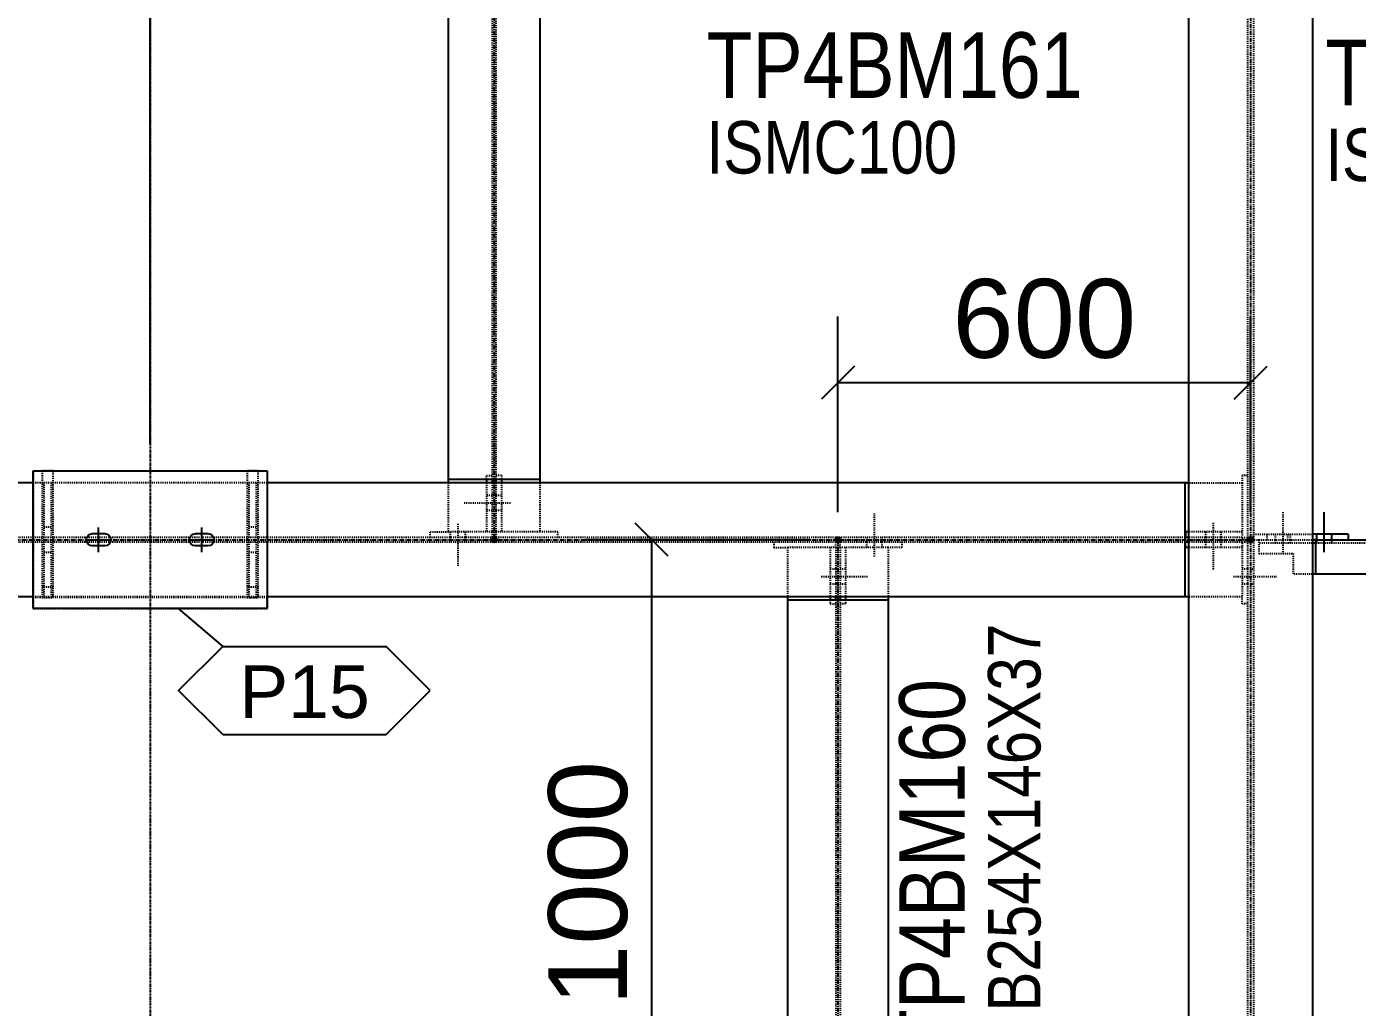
# Model space of a CAD drawing. Header units: millimetres. Extents: x 2102 to 21371, y 12217 to 26594.
# Drawn here: x 13452 to 15387, y 21641 to 23067 of the extents above; entities that cross this region are included whole.
import ezdxf

# ---------------------------------------------------------------- set-up
doc = ezdxf.new("R2010")
doc.units = ezdxf.units.MM
for name, pattern in [('CENTER', [12.7, 7.9375, -1.5875, 1.5875, -1.5875]), ('DXK_LINE_DOT2', [3.9198, 1.9599, -1.9599]), ('DXK_LINE_DOT3', [5.9187, 2.979, -0.9799, 0.9799, -0.9799])]:
    doc.linetypes.add(name, pattern=pattern)
for name, color, linetype in [('1', 7, 'Continuous'), ('2', 7, 'Continuous'), ('4', 7, 'Continuous'), ('6', 7, 'Continuous'), ('7', 7, 'Continuous'), ('8', 7, 'Continuous')]:
    doc.layers.add(name, color=color, linetype=linetype)
doc.styles.add('Arial', font='arial.ttf', dxfattribs={"height": 0.2})
doc.styles.add('Arial Narrow', font='ARIALN.TTF', dxfattribs={"height": 0.2})

# ---------------------------------------------------------------- blocks, each defined once
blk = doc.blocks.new('Bolt-116860372-115495 - 114867')
at = {"layer": '1', "color": 1, "linetype": 'DXK_LINE_DOT2'}
for p, q in [((17757.7, 22601.3), (17757.7, 22516.3)), ((17743.9, 22585), (17743.9, 22575)), ((17743.9, 22575), (17743.9, 22566.6)), ((17771.4, 22585), (17771.4, 22575)), ((17771.4, 22575), (17771.4, 22566.6)), ((17743.9, 22566.6), (17743.9, 22556.6)), ((17771.4, 22566.6), (17771.4, 22556.6))]:
    blk.add_line(p, q, dxfattribs=at)
blk = doc.blocks.new('Part-116860372-114968 - 114867')
at = {"layer": '4', "linetype": 'Continuous'}
for points in [[(16450.6, 25065.8, -1), (16450.6, 25075.8, -1)], [(16450.6, 22565.8, -1), (16450.6, 22575.8, -1)]]:
    blk.add_hatch(color=4, dxfattribs=at).paths.add_polyline_path(points)
at = {"layer": '1', "color": 6, "linetype": 'DXK_LINE_DOT2'}
for p, q in [((16367.3, 25054.1), (16367.3, 24939.6)), ((16533.8, 25054.1), (16367.3, 25054.1)), ((16447, 25054.1), (16447, 23580.8)), ((16454.1, 25054.1), (16454.1, 24939.6)), ((16533.8, 25054.1), (16533.8, 24939.6)), ((16454.1, 24933.3), (16454.1, 22680.6)), ((16447, 23580.8), (16447, 22680.6)), ((16367.3, 22674.4), (16367.3, 22585)), ((16447, 22674.4), (16447, 22585)), ((16454.1, 22674.4), (16454.1, 22585)), ((16533.8, 22674.4), (16533.8, 22585)), ((16533.8, 22585), (16367.3, 22585))]:
    blk.add_line(p, q, dxfattribs=at)
at = {"layer": '2', "color": 2, "linetype": 'Continuous'}
for p, q in [((16367.3, 24939.6), (16367.3, 22674.4)), ((16447, 24939.6), (16447, 24933.3)), ((16454.1, 24939.6), (16454.1, 24933.3)), ((16533.8, 24939.6), (16533.8, 22674.4)), ((16533.8, 24933.3), (16367.3, 24933.3)), ((16533.8, 22680.6), (16367.3, 22680.6)), ((16447, 22680.6), (16447, 22674.4)), ((16454.1, 22680.6), (16454.1, 22674.4))]:
    blk.add_line(p, q, dxfattribs=at)
at = {"layer": '4', "color": 4, "linetype": 'CENTER'}
blk.add_line((16450.6, 25070.8), (16450.6, 22570.8), dxfattribs=at)
at = {"layer": '4', "color": 4, "linetype": 'Continuous'}
for centre in [(16450.6, 25070.8), (16450.6, 22570.8)]:
    blk.add_circle(centre, 5, dxfattribs=at)
blk = doc.blocks.new('Part-116860372-114966 - 114867')
at = {"layer": '4', "linetype": 'Continuous'}
blk.add_hatch(color=4, dxfattribs=at).paths.add_polyline_path([(17825.6, 22565.8, -1), (17825.6, 22575.8, -1)])
at = {"layer": '1', "color": 6, "linetype": 'DXK_LINE_DOT2'}
for p, q in [((16038.1, 22674.4), (15613.1, 22674.4)), ((17706.8, 22674.4), (17810.2, 22674.4)), ((17810.2, 22674.4), (17810.2, 22467.3)), ((17706.8, 22575), (13838.1, 22575)), ((17810.2, 22575), (17707.7, 22575)), ((17706.8, 22566.6), (13838.1, 22566.6)), ((17810.2, 22566.6), (17713.1, 22566.6)), ((16038.1, 22467.3), (15613.1, 22467.3)), ((17810.2, 22467.3), (17713.1, 22467.3))]:
    blk.add_line(p, q, dxfattribs=at)
at = {"layer": '2', "color": 2, "linetype": 'Continuous'}
for p, q in [((15613.1, 22674.4), (13831.8, 22674.4)), ((17713.1, 22674.4), (16038.1, 22674.4)), ((17706.8, 22467.3), (17706.8, 22674.4)), ((17713.1, 22575), (17706.8, 22575)), ((17713.1, 22566.6), (17706.8, 22566.6)), ((15613.1, 22467.3), (13831.8, 22467.3)), ((17713.1, 22467.3), (16038.1, 22467.3))]:
    blk.add_line(p, q, dxfattribs=at)
at = {"layer": '4', "color": 4, "linetype": 'CENTER'}
blk.add_line((13700.6, 22570.8), (17825.6, 22570.8), dxfattribs=at)
at = {"layer": '4', "color": 4, "linetype": 'Continuous'}
blk.add_circle((17825.6, 22570.8), 5, dxfattribs=at)
blk = doc.blocks.new('Part-116860372-114969 - 114867')
at = {"layer": '1', "color": 6, "linetype": 'DXK_LINE_DOT2'}
for p, q in [((17830.9, 24933.3), (17830.9, 19233.3)), ((17820.2, 23975.8), (17820.2, 19233.3))]:
    blk.add_line(p, q, dxfattribs=at)
at = {"layer": '2', "color": 2, "linetype": 'Continuous'}
for p, q in [((17713.1, 24939.6), (17713.1, 19227.1)), ((17938.1, 24939.6), (17938.1, 19227.1))]:
    blk.add_line(p, q, dxfattribs=at)
at = {"layer": '4', "color": 4, "linetype": 'CENTER'}
blk.add_line((17825.6, 25070.8), (17825.6, 19070.8), dxfattribs=at)
blk = doc.blocks.new('Part-116860372-114972 - 114867')
at = {"layer": '4', "linetype": 'Continuous'}
for points in [[(17075.6, 22565.8, -1), (17075.6, 22575.8, -1)], [(17075.6, 19940.8, -1), (17075.6, 19950.8, -1)]]:
    blk.add_hatch(color=4, dxfattribs=at).paths.add_polyline_path(points)
at = {"layer": '1', "color": 6, "linetype": 'DXK_LINE_DOT2'}
for p, q in [((16984.1, 22556.6), (16984.1, 22467.3)), ((17167.1, 22556.6), (16984.1, 22556.6)), ((17071.6, 22556.6), (17071.6, 22461)), ((17079.5, 22556.6), (17079.5, 22467.3)), ((17167.1, 22556.6), (17167.1, 22467.3)), ((17071.6, 22461), (17071.6, 19959.8)), ((17079.5, 22461), (17079.5, 19959.8)), ((16984.1, 21533.3), (16984.1, 21108.3)), ((17167.1, 21533.3), (17167.1, 21108.3)), ((16984.1, 20102.1), (16984.1, 20043.6)), ((17167.1, 20102.1), (17167.1, 20043.6)), ((17167.1, 20043.6), (16984.1, 20043.6)), ((17079.5, 19959.8), (17071.6, 19959.8))]:
    blk.add_line(p, q, dxfattribs=at)
at = {"layer": '2', "color": 2, "linetype": 'Continuous'}
for p, q in [((16984.1, 22467.3), (16984.1, 21533.3)), ((17167.1, 22461), (16984.1, 22461)), ((17071.6, 22461), (17071.6, 22467.3)), ((17079.5, 22467.3), (17079.5, 22461)), ((17167.1, 22467.3), (17167.1, 21533.3)), ((16984.1, 21108.3), (16984.1, 20102.1)), ((17167.1, 21108.3), (17167.1, 20102.1))]:
    blk.add_line(p, q, dxfattribs=at)
at = {"layer": '4', "color": 4, "linetype": 'CENTER'}
blk.add_line((17075.6, 22570.8), (17075.6, 19945.8), dxfattribs=at)
at = {"layer": '4', "color": 4, "linetype": 'Continuous'}
for centre in [(17075.6, 22570.8), (17075.6, 19945.8)]:
    blk.add_circle(centre, 5, dxfattribs=at)
blk = doc.blocks.new('Part-116860372-116386 - 114867')
at = {"layer": '1', "color": 6, "linetype": 'DXK_LINE_DOT2'}
for p, q in [((15613.1, 22445.8), (15613.1, 22465.8)), ((16038.1, 22465.8), (15613.1, 22465.8)), ((16038.1, 22445.8), (16038.1, 22465.8)), ((16038.1, 22445.8), (15613.1, 22445.8))]:
    blk.add_line(p, q, dxfattribs=at)
blk = doc.blocks.new('Part-116860372-115053 - 114867')
at = {"layer": '4', "linetype": 'Continuous'}
for points in [[(17825.6, 22565.8, -1), (17825.6, 22575.8, -1)], [(19200.6, 22565.8, -1), (19200.6, 22575.8, -1)]]:
    blk.add_hatch(color=4, dxfattribs=at).paths.add_polyline_path(points)
at = {"layer": '1', "color": 6, "linetype": 'DXK_LINE_DOT2'}
for p, q in [((17840.9, 22570.8), (17840.9, 22545.8)), ((17840.9, 22570.8), (17944.3, 22570.8)), ((19187, 22570.8), (19111.1, 22570.8)), ((19187, 22570.8), (19187, 22508.3)), ((17938.1, 22564.6), (17840.9, 22564.6)), ((17840.9, 22545.8), (17903.4, 22545.8)), ((17903.4, 22545.8), (17903.4, 22508.3)), ((19111.1, 22564.6), (17944.3, 22564.6)), ((19187, 22564.6), (19117.3, 22564.6)), ((17938.1, 22508.3), (17903.4, 22508.3)), ((19187, 22508.3), (19117.3, 22508.3))]:
    blk.add_line(p, q, dxfattribs=at)
at = {"layer": '2', "color": 2, "linetype": 'Continuous'}
for p, q in [((17944.3, 22508.3), (17944.3, 22570.8)), ((17944.3, 22570.8), (19111.1, 22570.8)), ((19111.1, 22570.8), (19111.1, 22508.3)), ((17944.3, 22564.6), (17938.1, 22564.6)), ((19117.3, 22564.6), (19111.1, 22564.6)), ((19117.3, 22508.3), (17938.1, 22508.3))]:
    blk.add_line(p, q, dxfattribs=at)
at = {"layer": '4', "color": 4, "linetype": 'CENTER'}
for p, q in [((17825.6, 22570.8), (17840.9, 22570.8)), ((17944.3, 22570.8), (19111.1, 22570.8)), ((19187, 22570.8), (19200.6, 22570.8))]:
    blk.add_line(p, q, dxfattribs=at)
at = {"layer": '4', "color": 4, "linetype": 'Continuous'}
for centre in [(17825.6, 22570.8), (19200.6, 22570.8)]:
    blk.add_circle(centre, 5, dxfattribs=at)
blk = doc.blocks.new('Bolt-116860372-115746 - 114867')
at = {"layer": '1', "color": 1, "linetype": 'DXK_LINE_DOT2'}
for p, q in [((17884.7, 22548.3), (17884.7, 22620.8)), ((17870.9, 22570.8), (17870.9, 22580.8)), ((17870.9, 22564.6), (17870.9, 22570.8)), ((17898.4, 22570.8), (17898.4, 22580.8)), ((17898.4, 22564.6), (17898.4, 22570.8))]:
    blk.add_line(p, q, dxfattribs=at)
at = {"layer": '2', "color": 1, "linetype": 'Continuous'}
for p, q in [((17959.7, 22548.3), (17959.7, 22620.8)), ((17945.9, 22570.8), (17945.9, 22580.8)), ((17945.9, 22564.6), (17945.9, 22570.8)), ((17973.4, 22570.8), (17973.4, 22580.8)), ((17973.4, 22564.6), (17973.4, 22570.8))]:
    blk.add_line(p, q, dxfattribs=at)
blk = doc.blocks.new('Part-116860372-116415 - 114867')
at = {"layer": '1', "color": 6, "linetype": 'DXK_LINE_DOT2'}
for p, q in [((15633.1, 22467.3), (15633.1, 22566.6)), ((15645.6, 22547.9), (15633.1, 22547.9)), ((15645.6, 22566.6), (15645.6, 22467.3))]:
    blk.add_line(p, q, dxfattribs=at)
blk = doc.blocks.new('Part-116860372-115476 - 114867')
at = {"layer": '1', "color": 6, "linetype": 'DXK_LINE_DOT2'}
for p, q in [((16464.1, 22687.5), (16454.1, 22687.5)), ((16454.1, 22680.6), (16454.1, 22674.4)), ((16464.1, 22687.5), (16464.1, 22680.6)), ((16464.1, 22674.4), (16464.1, 22585)), ((16454.1, 22585), (16454.1, 22575)), ((16566.6, 22585), (16533.8, 22585)), ((16566.6, 22575), (16566.6, 22585))]:
    blk.add_line(p, q, dxfattribs=at)
at = {"layer": '2', "color": 2, "linetype": 'Continuous'}
blk.add_line((16464.1, 22680.6), (16464.1, 22674.4), dxfattribs=at)
blk = doc.blocks.new('Bolt-116860372-115500 - 114867')
at = {"layer": '1', "color": 1, "linetype": 'DXK_LINE_DOT2'}
for p, q in [((17794.4, 22504.1), (17873.2, 22504.1)), ((17810.2, 22517.9), (17820.2, 22517.9)), ((17820.2, 22517.9), (17830.9, 22517.9)), ((17810.2, 22490.4), (17820.2, 22490.4)), ((17820.2, 22490.4), (17830.9, 22490.4))]:
    blk.add_line(p, q, dxfattribs=at)
blk = doc.blocks.new('Part-116860372-115494 - 114867')
at = {"layer": '1', "color": 6, "linetype": 'DXK_LINE_DOT2'}
for p, q in [((17820.2, 22687.5), (17810.2, 22687.5)), ((17810.2, 22687.5), (17810.2, 22674.4)), ((17810.2, 22585), (17713.1, 22585)), ((17810.2, 22575), (17820.2, 22575))]:
    blk.add_line(p, q, dxfattribs=at)
at = {"layer": '2', "color": 2, "linetype": 'Continuous'}
for p, q in [((17707.7, 22585), (17707.7, 22575)), ((17713.1, 22585), (17707.7, 22585))]:
    blk.add_line(p, q, dxfattribs=at)
blk = doc.blocks.new('Part-116860372-115508 - 114867')
at = {"layer": '1', "color": 6, "linetype": 'DXK_LINE_DOT2'}
for p, q in [((16959.1, 22566.6), (16959.1, 22556.6)), ((16959.1, 22556.6), (16984.1, 22556.6)), ((17061.6, 22556.6), (17061.6, 22467.3)), ((17071.6, 22556.6), (17071.6, 22566.6)), ((17061.6, 22461), (17061.6, 22454.1)), ((17061.6, 22454.1), (17071.6, 22454.1))]:
    blk.add_line(p, q, dxfattribs=at)
at = {"layer": '2', "color": 2, "linetype": 'Continuous'}
blk.add_line((17061.6, 22467.3), (17061.6, 22461), dxfattribs=at)
blk = doc.blocks.new('Part-116860372-116385 - 114867')
at = {"layer": '1', "color": 6, "linetype": 'DXK_LINE_DOT2'}
for p, q in [((15613.1, 22695.8), (15613.1, 22445.8)), ((15613.1, 22695.8), (16038.1, 22695.8)), ((16038.1, 22695.8), (16038.1, 22445.8)), ((15613.1, 22445.8), (16038.1, 22445.8))]:
    blk.add_line(p, q, dxfattribs=at)
blk = doc.blocks.new('Part-116860372-115475 - 114867')
at = {"layer": '1', "color": 6, "linetype": 'DXK_LINE_DOT2'}
for p, q in [((16437, 22680.6), (16437, 22687.5)), ((16437, 22687.5), (16447, 22687.5)), ((16437, 22674.4), (16437, 22585)), ((16447, 22680.6), (16447, 22674.4)), ((16334.5, 22575), (16334.5, 22585)), ((16334.5, 22585), (16367.3, 22585)), ((16447, 22585), (16447, 22575))]:
    blk.add_line(p, q, dxfattribs=at)
at = {"layer": '2', "color": 2, "linetype": 'Continuous'}
blk.add_line((16437, 22680.6), (16437, 22674.4), dxfattribs=at)
blk = doc.blocks.new('Bolt-116860372-115477 - 114867')
at = {"layer": '1', "color": 1, "linetype": 'DXK_LINE_DOT2'}
for p, q in [((16447, 22651.3), (16437, 22651.3)), ((16454.1, 22651.3), (16447, 22651.3)), ((16464.1, 22651.3), (16454.1, 22651.3)), ((16480.4, 22637.5), (16395.4, 22637.5)), ((16447, 22623.8), (16437, 22623.8)), ((16454.1, 22623.8), (16447, 22623.8)), ((16464.1, 22623.8), (16454.1, 22623.8))]:
    blk.add_line(p, q, dxfattribs=at)
blk = doc.blocks.new('Bolt-116860372-115481 - 114867')
at = {"layer": '1', "color": 1, "linetype": 'DXK_LINE_DOT2'}
for p, q in [((16384.5, 22599.6), (16384.5, 22520.8)), ((16370.8, 22585), (16370.8, 22575)), ((16370.8, 22575), (16370.8, 22566.6)), ((16398.3, 22585), (16398.3, 22575)), ((16398.3, 22575), (16398.3, 22566.6))]:
    blk.add_line(p, q, dxfattribs=at)
blk = doc.blocks.new('Part-116860372-115493 - 114867')
at = {"layer": '1', "color": 6, "linetype": 'DXK_LINE_DOT2'}
for p, q in [((17713.1, 22566.6), (17707.7, 22566.6)), ((17810.2, 22556.6), (17713.1, 22556.6)), ((17820.2, 22566.6), (17810.2, 22566.6)), ((17810.2, 22454.1), (17810.2, 22467.3)), ((17820.2, 22454.1), (17810.2, 22454.1))]:
    blk.add_line(p, q, dxfattribs=at)
at = {"layer": '2', "color": 2, "linetype": 'Continuous'}
for p, q in [((17707.7, 22556.6), (17707.7, 22566.6)), ((17713.1, 22556.6), (17707.7, 22556.6))]:
    blk.add_line(p, q, dxfattribs=at)
blk = doc.blocks.new('Part-116860372-115507 - 114867')
at = {"layer": '1', "color": 6, "linetype": 'DXK_LINE_DOT2'}
for p, q in [((17079.5, 22556.6), (17079.5, 22566.6)), ((17089.5, 22556.6), (17089.5, 22467.3)), ((17192, 22556.6), (17167.1, 22556.6)), ((17192, 22566.6), (17192, 22556.6)), ((17079.5, 22461), (17079.5, 22467.3)), ((17089.5, 22454.1), (17079.5, 22454.1)), ((17089.5, 22461), (17089.5, 22454.1))]:
    blk.add_line(p, q, dxfattribs=at)
at = {"layer": '2', "color": 2, "linetype": 'Continuous'}
blk.add_line((17089.5, 22467.3), (17089.5, 22461), dxfattribs=at)
blk = doc.blocks.new('Bolt-116860372-115509 - 114867')
at = {"layer": '1', "color": 1, "linetype": 'DXK_LINE_DOT2'}
for p, q in [((17045.4, 22504.1), (17130.4, 22504.1)), ((17061.6, 22517.9), (17071.6, 22517.9)), ((17071.6, 22517.9), (17079.5, 22517.9)), ((17079.5, 22517.9), (17089.5, 22517.9)), ((17061.6, 22490.4), (17071.6, 22490.4)), ((17071.6, 22490.4), (17079.5, 22490.4)), ((17079.5, 22490.4), (17089.5, 22490.4))]:
    blk.add_line(p, q, dxfattribs=at)
blk = doc.blocks.new('Bolt-116860372-115527 - 114867')
at = {"layer": '1', "color": 1, "linetype": 'DXK_LINE_DOT2'}
for p, q in [((17142, 22540.4), (17142, 22619.1)), ((17128.3, 22566.6), (17128.3, 22575)), ((17155.8, 22566.6), (17155.8, 22575)), ((17128.3, 22556.6), (17128.3, 22566.6)), ((17155.8, 22556.6), (17155.8, 22566.6))]:
    blk.add_line(p, q, dxfattribs=at)
blk = doc.blocks.new('Part-116860372-115745 - 114867')
at = {"layer": '1', "color": 6, "linetype": 'DXK_LINE_DOT2'}
for p, q in [((17830.9, 22570.8), (17830.9, 22580.8)), ((17830.9, 22580.8), (17938.1, 22580.8)), ((17855.9, 22570.8), (17855.9, 22580.8)), ((17893.4, 22570.8), (17893.4, 22580.8))]:
    blk.add_line(p, q, dxfattribs=at)
at = {"layer": '2', "color": 2, "linetype": 'Continuous'}
for p, q in [((18003.4, 22580.8), (17938.1, 22580.8)), ((17944.3, 22570.8), (17938.1, 22570.8)), ((18003.4, 22580.8), (18003.4, 22570.8))]:
    blk.add_line(p, q, dxfattribs=at)
blk = doc.blocks.new('Part-116860372-116412 - 114867')
at = {"layer": '1', "color": 6, "linetype": 'DXK_LINE_DOT2'}
for p, q in [((16005.6, 22575), (16005.6, 22674.4)), ((16018.1, 22674.4), (16018.1, 22575)), ((16018.1, 22593.8), (16005.6, 22593.8))]:
    blk.add_line(p, q, dxfattribs=at)
blk = doc.blocks.new('Part-116860372-116389 - 114867')
at = {"layer": '1', "color": 6, "linetype": 'DXK_LINE_DOT2'}
for p, q in [((15629.3, 22695.8), (15629.3, 22465.8)), ((15649.3, 22695.8), (15629.3, 22695.8)), ((15649.3, 22465.8), (15649.3, 22695.8)), ((15649.3, 22484.6), (15629.3, 22484.6)), ((15629.3, 22465.8), (15649.3, 22465.8))]:
    blk.add_line(p, q, dxfattribs=at)
blk = doc.blocks.new('Part-116860372-116387 - 114867')
at = {"layer": '1', "color": 6, "linetype": 'DXK_LINE_DOT2'}
for p, q in [((16001.8, 22695.8), (16001.8, 22465.8)), ((16021.8, 22695.8), (16001.8, 22695.8)), ((16021.8, 22465.8), (16021.8, 22695.8)), ((16021.8, 22484.6), (16001.8, 22484.6)), ((16001.8, 22465.8), (16021.8, 22465.8))]:
    blk.add_line(p, q, dxfattribs=at)
blk = doc.blocks.new('Part-116860372-116388 - 114867')
at = {"layer": '2', "color": 2, "linetype": 'Continuous'}
for p, q in [((15613.1, 22445.8), (15613.1, 22695.8)), ((15613.1, 22695.8), (16038.1, 22695.8)), ((16038.1, 22695.8), (16038.1, 22445.8)), ((16038.1, 22445.8), (15613.1, 22445.8))]:
    blk.add_line(p, q, dxfattribs=at)
blk = doc.blocks.new('Bolt-116860372-116390 - 114867')
at = {"layer": '2', "color": 1, "linetype": 'Continuous'}
for p, q in [((15731.8, 22548.3), (15731.8, 22593.3)), ((15919.3, 22548.3), (15919.3, 22593.3)), ((15709.3, 22570.8), (15710.2, 22575.1)), ((15710.2, 22566.5), (15709.3, 22570.8)), ((15709.3, 22570.8), (15709.3, 22570.8)), ((15709.3, 22570.8), (15754.3, 22570.8)), ((15710.2, 22575.1), (15712.6, 22578.8)), ((15712.6, 22578.8), (15716.3, 22581.2)), ((15716.3, 22581.2), (15720.6, 22582.1)), ((15720.6, 22582.1), (15743.1, 22582.1)), ((15743.1, 22582.1), (15747.4, 22581.2)), ((15747.4, 22581.2), (15751, 22578.8)), ((15751, 22578.8), (15753.5, 22575.1)), ((15753.5, 22575.1), (15754.3, 22570.8)), ((15754.3, 22570.8), (15753.5, 22566.5)), ((15754.3, 22570.8), (15754.3, 22570.8)), ((15896.8, 22570.8), (15897.7, 22575.1)), ((15897.7, 22566.5), (15896.8, 22570.8)), ((15896.8, 22570.8), (15896.8, 22570.8)), ((15896.8, 22570.8), (15941.8, 22570.8)), ((15897.7, 22575.1), (15900.1, 22578.8)), ((15900.1, 22578.8), (15903.8, 22581.2)), ((15903.8, 22581.2), (15908.1, 22582.1)), ((15908.1, 22582.1), (15930.6, 22582.1)), ((15930.6, 22582.1), (15934.9, 22581.2)), ((15934.9, 22581.2), (15938.5, 22578.8)), ((15938.5, 22578.8), (15941, 22575.1)), ((15941, 22575.1), (15941.8, 22570.8)), ((15941.8, 22570.8), (15941, 22566.5)), ((15941.8, 22570.8), (15941.8, 22570.8)), ((15712.6, 22562.9), (15710.2, 22566.5)), ((15716.3, 22560.4), (15712.6, 22562.9)), ((15720.6, 22559.6), (15716.3, 22560.4)), ((15743.1, 22559.6), (15720.6, 22559.6)), ((15747.4, 22560.4), (15743.1, 22559.6)), ((15751, 22562.9), (15747.4, 22560.4)), ((15753.5, 22566.5), (15751, 22562.9)), ((15900.1, 22562.9), (15897.7, 22566.5)), ((15903.8, 22560.4), (15900.1, 22562.9)), ((15908.1, 22559.6), (15903.8, 22560.4)), ((15930.6, 22559.6), (15908.1, 22559.6)), ((15934.9, 22560.4), (15930.6, 22559.6)), ((15938.5, 22562.9), (15934.9, 22560.4)), ((15941, 22566.5), (15938.5, 22562.9))]:
    blk.add_line(p, q, dxfattribs=at)
blk = doc.blocks.new('Part-116860372-116413 - 114867')
at = {"layer": '1', "color": 6, "linetype": 'DXK_LINE_DOT2'}
for p, q in [((16005.6, 22467.3), (16005.6, 22566.6)), ((16018.1, 22547.9), (16005.6, 22547.9)), ((16018.1, 22566.6), (16018.1, 22467.3))]:
    blk.add_line(p, q, dxfattribs=at)
blk = doc.blocks.new('Part-116860372-116414 - 114867')
at = {"layer": '1', "color": 6, "linetype": 'DXK_LINE_DOT2'}
for p, q in [((15633.1, 22575), (15633.1, 22674.4)), ((15645.6, 22674.4), (15645.6, 22575)), ((15645.6, 22593.8), (15633.1, 22593.8))]:
    blk.add_line(p, q, dxfattribs=at)
blk = doc.blocks.new('Line-116860372-126572 - 114867')
at = {"layer": '7', "color": 1, "linetype": 'DXK_LINE_DOT3'}
blk.add_line((15825.6, 27113.6), (15825.6, 12210.8), dxfattribs=at)
blk = doc.blocks.new('StraightDimension-116860372-126395 - 114867')
at = {"layer": '6', "color": 3, "linetype": 'Continuous'}
for p, q in [((17075.6, 22620.8), (17075.6, 22976.6)), ((17825.6, 22620.8), (17825.6, 22976.6)), ((17105.6, 22886.6), (17045.6, 22826.6)), ((17795.6, 22826.6), (17855.6, 22886.6)), ((17075.6, 22856.6), (17825.6, 22856.6))]:
    blk.add_line(p, q, dxfattribs=at)
at = {"color": 0}
blk.add_wipeout([(17647.3, 22871.6), (17647.3, 23081.6), (17253.8, 23081.6), (17253.8, 22871.6)], dxfattribs=at).dxf.layer = '6'
at = {"layer": '6', "color": 7, "style": 'Arial'}
blk.add_text('600', height=143.26, dxfattribs=at).set_placement((17283.8, 22901.6))
blk = doc.blocks.new('StraightDimension-116860372-120171 - 114867')
at = {"layer": '6', "color": 3, "linetype": 'Continuous'}
blk.add_line((15825.6, 22745.8), (15825.6, 26716.1), dxfattribs=at)
blk = doc.blocks.new('StraightDimension-116860372-126459 - 114867')
at = {"layer": '6', "color": 3, "linetype": 'Continuous'}
for p, q in [((16767.3, 22540.8), (16707.3, 22600.8)), ((17025.6, 22570.8), (16617.3, 22570.8)), ((16737.3, 21320.8), (16737.3, 22570.8)), ((16707.3, 21350.8), (16767.3, 21290.8)), ((17025.6, 21320.8), (16617.3, 21320.8))]:
    blk.add_line(p, q, dxfattribs=at)
at = {"color": 0}
blk.add_wipeout([(16722.3, 22198.2), (16512.3, 22198.2), (16512.3, 21693.5), (16722.3, 21693.5)], dxfattribs=at).dxf.layer = '6'
at = {"layer": '6', "color": 7, "style": 'Arial'}
blk.add_text('1000', height=143.26, rotation=90.0002, dxfattribs=at).set_placement((16692.3, 21723.5))
blk = doc.blocks.new('StraightDimension-116860372-120170 - 114867')
at = {"layer": '6', "color": 3, "linetype": 'Continuous'}
blk.add_line((15825.6, 22745.8), (15825.6, 26716.1), dxfattribs=at)
blk = doc.blocks.new('Mark-116860372-129538 - 114867')
at = {"color": 0}
for points in [[(18646.7, 23360.4), (18646.7, 23485.4), (17961.6, 23485.4), (17961.6, 23360.4)], [(18418.3, 23222.9), (18418.3, 23322.9), (17961.6, 23322.9), (17961.6, 23222.9)]]:
    blk.add_wipeout(points, dxfattribs=at).dxf.layer = '8'
for points in [[(18646.7, 23360.4), (18646.7, 23485.4), (17961.6, 23485.4), (17961.6, 23360.4)], [(18418.3, 23222.9), (18418.3, 23322.9), (17961.6, 23322.9), (17961.6, 23222.9)]]:
    blk.add_wipeout(points, dxfattribs=at).dxf.layer = '8'
at = {"layer": '8', "color": 7, "style": 'Arial Narrow'}
for s, height, p in [('TP4BM170', 119.3, (17961.6, 23360.4)), ('ISMC100', 95.44, (17961.6, 23222.9))]:
    blk.add_text(s, height=height, dxfattribs=at).set_placement(p)
blk = doc.blocks.new('Mark-116860372-116942 - 114867')
at = {"color": 0}
for points in [[(17443.8, 22419.7), (17343.8, 22419.7), (17343.8, 21634), (17443.8, 21634)], [(17306.3, 22319), (17181.3, 22319), (17181.3, 21634), (17306.3, 21634)]]:
    blk.add_wipeout(points, dxfattribs=at).dxf.layer = '8'
for points in [[(17443.8, 22419.7), (17343.8, 22419.7), (17343.8, 21634), (17443.8, 21634)], [(17306.3, 22319), (17181.3, 22319), (17181.3, 21634), (17306.3, 21634)]]:
    blk.add_wipeout(points, dxfattribs=at).dxf.layer = '8'
at = {"layer": '8', "color": 7, "style": 'Arial Narrow'}
for s, height, p in [('UB254X146X37', 95.443, (17443.8, 21634)), ('TP4BM160', 119.3, (17306.3, 21634))]:
    blk.add_text(s, height=height, rotation=90.0002, dxfattribs=at).set_placement(p)
blk = doc.blocks.new('Mark-116860372-129475 - 114867')
at = {"color": 0}
for points in [[(17521.9, 23374), (17521.9, 23499), (16836.8, 23499), (16836.8, 23374)], [(17293.6, 23236.5), (17293.6, 23336.5), (16836.8, 23336.5), (16836.8, 23236.5)]]:
    blk.add_wipeout(points, dxfattribs=at).dxf.layer = '8'
for points in [[(17521.9, 23374), (17521.9, 23499), (16836.8, 23499), (16836.8, 23374)], [(17293.6, 23236.5), (17293.6, 23336.5), (16836.8, 23336.5), (16836.8, 23236.5)]]:
    blk.add_wipeout(points, dxfattribs=at).dxf.layer = '8'
at = {"layer": '8', "color": 7, "style": 'Arial Narrow'}
for s, height, p in [('TP4BM161', 119.3, (16836.8, 23374)), ('ISMC100', 95.44, (16836.8, 23236.5))]:
    blk.add_text(s, height=height, dxfattribs=at).set_placement(p)
blk = doc.blocks.new('Text-116860372-130169 - 114867')
at = {"layer": '7', "color": 6, "linetype": 'Continuous'}
for p, q in [((15876.7, 22445.8), (15957.3, 22376.8)), ((15877.3, 22296.8), (15957.3, 22376.8)), ((15957.3, 22376.8), (16254.5, 22376.8)), ((16334.5, 22296.8), (16254.5, 22376.8)), ((15957.3, 22216.8), (15877.3, 22296.8)), ((16254.5, 22216.8), (16334.5, 22296.8)), ((15957.3, 22216.8), (16254.5, 22216.8))]:
    blk.add_line(p, q, dxfattribs=at)
at = {"color": 0, "linetype": 'Continuous'}
blk.add_wipeout([(16224.5, 22246.8), (16224.5, 22346.8), (15987.3, 22346.8), (15987.3, 22246.8)], dxfattribs=at).dxf.layer = '7'
at = {"layer": '7', "color": 7, "linetype": 'Continuous', "style": 'Arial'}
blk.add_text('P15', height=95.51, dxfattribs=at).set_placement((15987.3, 22246.8))

msp = doc.modelspace()

# ---------------------------------------------------------------- block references
at = {"xscale": 0.8, "yscale": 0.8, "zscale": 0.8}
for name in ['Line-116860372-126572 - 114867', 'Part-116860372-114968 - 114867', 'Part-116860372-114969 - 114867', 'Part-116860372-116385 - 114867', 'Part-116860372-116388 - 114867', 'Part-116860372-116389 - 114867', 'Part-116860372-116387 - 114867', 'Part-116860372-115475 - 114867', 'Part-116860372-115476 - 114867', 'Part-116860372-115494 - 114867', 'Part-116860372-114966 - 114867', 'Part-116860372-116414 - 114867', 'Part-116860372-116412 - 114867', 'Bolt-116860372-115477 - 114867', 'Bolt-116860372-115527 - 114867', 'Bolt-116860372-115746 - 114867', 'Bolt-116860372-116390 - 114867', 'Bolt-116860372-115481 - 114867', 'Bolt-116860372-115495 - 114867', 'Part-116860372-116415 - 114867', 'Part-116860372-116413 - 114867', 'Part-116860372-115508 - 114867', 'Part-116860372-114972 - 114867', 'Part-116860372-115507 - 114867', 'Part-116860372-115493 - 114867', 'Part-116860372-115053 - 114867', 'Part-116860372-115745 - 114867', 'Bolt-116860372-115509 - 114867', 'Bolt-116860372-115500 - 114867', 'Part-116860372-116386 - 114867', 'Mark-116860372-116942 - 114867']:
    msp.add_blockref(name, (971.5, 4264.2), dxfattribs=at)

# ---------------------------------------------------------------- next in the draw order: block references
for name in ['StraightDimension-116860372-120171 - 114867', 'StraightDimension-116860372-126395 - 114867', 'StraightDimension-116860372-126459 - 114867', 'Text-116860372-130169 - 114867']:
    msp.add_blockref(name, (971.5, 4264.2), dxfattribs=at)

# ---------------------------------------------------------------- next in the draw order: block references
msp.add_blockref('StraightDimension-116860372-120170 - 114867', (971.5, 4264.2), dxfattribs=at)

# ---------------------------------------------------------------- next in the draw order: block references
for name in ['Mark-116860372-129475 - 114867', 'Mark-116860372-129538 - 114867']:
    msp.add_blockref(name, (971.5, 4264.2), dxfattribs=at)

doc.saveas('drawing.dxf')
